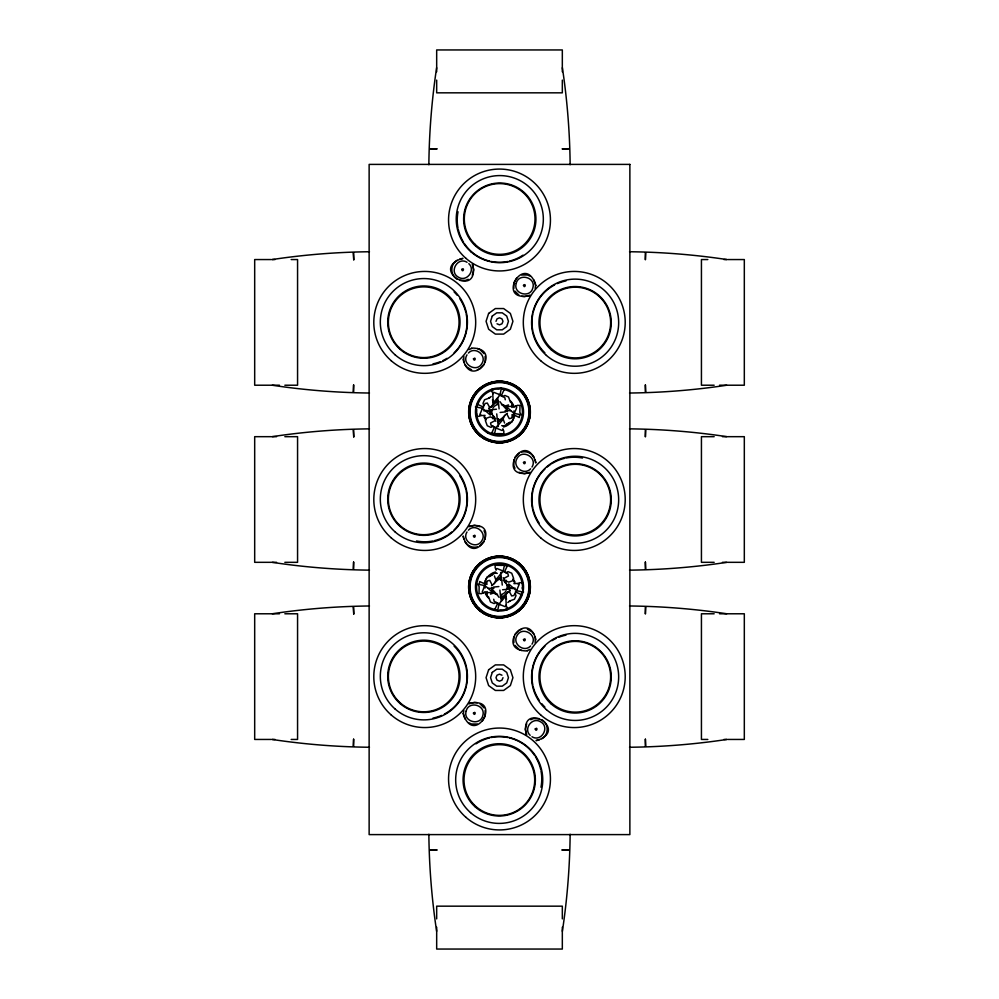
<?xml version="1.0" encoding="UTF-8"?>
<svg xmlns="http://www.w3.org/2000/svg" width="999" height="999" viewBox="0 0 999 999"><rect width="100%" height="100%" fill="white"/><g stroke="black" fill="none" stroke-linecap="round" stroke-linejoin="round"><path stroke-width="1.5" d="M497.29 398.439L497.39 403.933L497.752 401.723M501.71 600.561L501.61 595.067L501.248 597.277M498.314 426.548L498.426 418.856L498.076 421.066M500.686 572.452L500.574 580.144L500.924 577.934M463.823 356.293L463.823 362M485.127 362L485.127 356.293M485.127 539.11L485.127 533.404L484.028 530.744M463.823 710.526L463.449 713.373L464.922 718.88M535.177 288.474L535.551 285.627L534.078 280.12M513.873 459.89L513.873 465.596L514.972 468.256M513.873 637L513.873 642.707M535.177 642.707L535.177 637M511.838 407.442L512.549 404.595L510.826 402.035M487.162 591.558L486.451 594.405L488.174 596.965M497.952 423.077L498.526 420.979L502.572 420.055L496.665 426.735L496.753 428.359L502.16 430.532L503.096 429.283M501.048 575.923L500.474 578.021L496.428 578.945L502.335 572.265L502.247 570.641L496.84 568.468L495.904 569.717M499.999 394.942L501.436 387.912L498.976 389.173L492.082 389.048L491.945 391.558L493.081 393.793M495.816 427.859L494.393 434.877L496.853 433.616L503.746 433.741L503.871 431.231L502.747 429.008M503.184 571.141L504.607 564.123L502.147 565.384L495.254 565.259L495.129 567.769L496.253 569.992M499.001 604.058L497.564 611.088L500.024 609.827L506.918 609.952L507.055 607.442L505.919 605.207M472.29 275.249L473.763 269.742L472.29 264.223M467.008 354.832C461.113 364.21 476.76 373.251 481.943 363.449C487.162 355.269 474.937 345.891 468.381 353.047M496.003 321.328L497.027 318.856L499.5 317.832L501.973 318.856L502.997 321.328L501.973 323.801L499.5 324.825L497.027 323.801M467.008 531.955C461.113 541.333 476.76 550.362 481.943 540.571C487.162 532.392 474.937 523.001 468.381 530.169M531.992 467.045C537.887 457.667 522.24 448.638 517.057 458.429C511.838 466.608 524.063 475.999 530.619 468.831M502.997 677.672L501.973 680.144L499.5 681.168L497.027 680.144L496.003 677.672L497.027 675.199L499.5 674.175L501.973 675.199M531.992 644.168C537.887 634.79 522.24 625.749 517.057 635.551C511.838 643.731 524.063 653.109 530.619 645.953M526.71 723.751L525.237 729.258L526.71 734.777M485.052 415.359L481.056 415.584L479.795 414.647L483.379 406.094L485.214 403.471L487.312 403.047L489.672 407.505M513.948 583.641L517.944 583.416L519.205 584.353L515.621 592.907L513.786 595.529L511.688 595.953L509.328 591.495M501.148 396.054L504.12 389.685L502.36 389.086M494.667 426.735L491.708 433.104L494.293 433.404M504.333 572.265L507.292 565.896L504.707 565.596M497.852 602.946L494.88 609.315L496.64 609.914M493.256 402.734L499.163 396.066L499.075 394.43L493.668 392.27L492.732 393.519L493.256 402.734L497.29 401.81L497.777 398.077M505.744 596.266L499.837 602.934L499.925 604.57L505.332 606.73L506.268 605.481L505.744 596.266L501.71 597.19L501.223 600.923M516.733 277.834L513.873 282.767L513.873 288.474M484.028 364.66L479.982 368.693L477.322 369.792M514.972 457.23L519.018 453.196M484.028 541.77L479.982 545.804M514.972 634.34L519.018 630.307L521.678 629.208M482.267 721.166L485.127 716.233L485.127 710.526M498.239 400.299L491.046 407.03M499.125 420.829L504.782 415.759M499.875 578.171L494.218 583.241M500.761 598.701L507.954 591.97M457.23 260.19C450.049 264.048 450.049 275.424 457.23 279.283M541.77 738.81C548.951 734.952 548.951 723.576 541.77 719.717M489.123 408.416L491.92 406.368L493.481 402.734L492.445 399.812M507.442 413.261L504.645 415.309L503.096 418.943L504.595 423.077M491.558 585.739L494.355 583.691L495.904 580.057L494.405 575.923M509.877 590.584L507.08 592.632L505.519 596.266L506.555 599.188M488.673 398.201L491.233 396.478M507.155 424.587L504.595 426.311L501.748 425.599M491.845 574.413L494.405 572.689L497.252 573.401M507.767 602.522L510.327 600.799M495.017 420.666L490.559 423.014L490.984 425.112L496.803 428.384M503.983 578.334L508.441 575.986L508.016 573.888L502.197 570.616M481.318 415.234L479.095 416.358L476.585 416.233L476.71 409.34L475.449 406.88L482.467 408.304M514.123 407.005L517.47 405.319L519.98 405.444L519.855 412.337L521.116 414.797L514.098 413.374M484.877 591.995L481.53 593.681L479.021 593.556L479.145 586.663L477.884 584.203L484.902 585.626M517.682 583.766L519.905 582.642L522.415 582.767L522.939 585.089L522.09 588.011L523.551 592.12L516.533 590.696M502.547 396.553L504.895 395.442L508.528 397.003L510.452 402.197M493.281 426.236L490.921 427.347L487.287 425.799L485.377 420.591L486.113 418.356L490.247 416.858L493.881 418.406L495.929 421.203M505.719 572.764L508.079 571.653L511.713 573.201L513.623 578.409L512.887 580.644L508.753 582.142L505.119 580.594L503.071 577.797M496.453 602.447L494.105 603.558L490.472 601.997L488.548 596.803M468.256 279.283L465.596 280.394L459.89 280.394M530.032 295.18L524.525 296.653L521.678 296.278M530.269 295.579C494.268 303.221 524.637 250.624 536.026 285.627M468.968 349.6L471.615 348.501M530.032 472.29L524.525 473.763L519.018 472.29M530.269 472.702C494.268 480.332 524.637 427.734 536.026 462.737M468.731 526.298C504.732 518.668 474.363 571.266 462.974 536.263M468.968 526.71L474.475 525.237L479.982 526.71M527.385 650.499L530.032 649.4M468.731 703.421C504.732 695.779 474.363 748.376 462.974 713.373M468.968 703.82L474.475 702.347L477.322 702.722M530.744 719.717L533.404 718.606L539.11 718.606M508.503 404.907L505.581 405.944L501.948 404.383L499.9 401.586M490.497 594.093L493.419 593.056L497.052 594.617L499.1 597.414M489.735 397.864L484.54 399.787L482.979 403.409L484.09 405.769M506.83 423.813L512.037 421.903L513.586 418.269L511.913 414.735M492.17 575.187L486.963 577.097L485.414 580.731L487.087 584.265M509.265 601.136L514.46 599.213L516.021 595.591L514.91 593.231M491.471 410.926L483.778 410.801M507.529 588.074L515.222 588.199M492.844 418.768L494.567 417.27L489.51 411.613M506.156 580.232L504.433 581.73L509.49 587.387M462.737 258.242C427.734 269.63 480.332 300 472.702 263.986M459.89 259.091L462.737 258.716M521.678 274.975L527.385 274.975L530.032 276.074M471.503 348.039C504.87 347.964 471.54 391.396 462.974 359.141M521.678 452.085C526.386 450.861 531.618 453.022 534.078 457.23M477.322 546.915C472.614 548.139 467.382 545.978 464.922 541.77M527.497 650.961C494.13 651.036 527.46 607.604 536.026 639.86M477.322 724.025L471.615 724.025L468.968 722.926M536.263 740.284L539.11 739.909M536.263 740.759C571.266 729.37 518.668 699 526.298 735.014M489.522 409.915L496.441 409.228M500.137 412.45L505.669 411.9M493.331 587.1L498.863 586.55M502.559 589.772L509.478 589.085M507.217 410.664L506.306 406.618L511.513 406.331M481.968 409.24L483.591 409.153L490.272 415.06L489.348 411.014M485.614 410.527L487.25 410.439M511.75 588.561L513.386 588.473M517.032 589.76L515.409 589.847L508.728 583.94L509.652 587.986M487.487 592.669L492.694 592.382L491.783 588.336M271.441 259.553L254.683 259.553L254.683 385.214L271.441 385.214M275.062 259.553L272.128 259.553A702.459 702.459 0 0 1 369.468 251.748M291.171 259.553L297.565 259.553L297.565 385.214L284.84 385.214M707.829 259.553L701.435 259.553L701.435 385.214L714.16 385.214M723.938 259.553L726.872 259.553A702.459 702.459 0 0 0 629.532 251.748M727.559 259.553L744.317 259.553L744.317 385.214L727.559 385.214M279.458 385.214L272.128 385.214A702.459 702.459 0 0 0 369.468 393.019M719.542 385.214L726.872 385.214A702.459 702.459 0 0 1 629.532 393.019M271.441 436.675L254.683 436.675L254.683 562.325L271.441 562.325M276.536 436.675L272.128 436.675A702.459 702.459 0 0 1 369.468 428.858M284.84 436.675L297.565 436.675L297.565 562.325L284.84 562.325M714.16 436.675L701.435 436.675L701.435 562.325L714.16 562.325M722.464 436.675L726.872 436.675A702.459 702.459 0 0 0 629.532 428.858M727.559 436.675L744.317 436.675L744.317 562.325L727.559 562.325M276.536 562.325L272.128 562.325A702.459 702.459 0 0 0 369.468 570.142M722.464 562.325L726.872 562.325A702.459 702.459 0 0 1 629.532 570.142M271.441 613.786L254.683 613.786L254.683 739.447L271.441 739.447M279.458 613.786L272.128 613.786A702.459 702.459 0 0 1 369.468 605.981M284.84 613.786L297.565 613.786L297.565 739.447L291.171 739.447M714.16 613.786L701.435 613.786L701.435 739.447L707.829 739.447M719.542 613.786L726.872 613.786A702.459 702.459 0 0 0 629.532 605.981M727.559 613.786L744.317 613.786L744.317 739.447L727.559 739.447M275.062 739.447L272.128 739.447A702.459 702.459 0 0 0 369.468 747.252M723.938 739.447L726.872 739.447A702.459 702.459 0 0 1 629.532 747.252M510.589 410.651L505.094 410.764L507.305 411.113M488.411 588.349L493.906 588.236L491.695 587.887M467.045 262.275C457.667 256.381 448.638 272.028 458.429 277.198C466.608 282.43 475.999 270.192 468.831 263.649M477.322 348.501L479.982 349.6L484.028 353.634M471.615 369.792L466.683 366.945L464.922 364.66M527.385 629.208L532.317 632.055L534.078 634.34M521.678 650.499L519.018 649.4L514.972 645.366M531.955 736.725C541.333 742.619 550.362 726.972 540.571 721.802C532.392 716.57 523.001 728.808 530.169 735.351M499.013 394.405L504.845 397.689L505.269 399.775M499.987 604.595L494.155 601.311L493.731 599.225M512.974 414.523L519.343 417.482L519.642 414.897M483.591 407.155L477.222 404.195L476.935 406.78M515.409 591.845L521.778 594.805L522.065 592.22M486.026 584.477L479.657 581.518L479.358 584.103M515.521 406.094L516.77 407.03L515.996 409.528L511.351 418.206L509.253 418.631L506.905 414.173M506.306 406.618L512.974 412.525L514.61 412.437L513.886 410.989M492.694 592.382L486.026 586.475L484.39 586.563L482.23 591.97L483.479 592.907M519.018 295.18L514.972 291.134M479.982 703.82L484.028 707.866M507.067 410.065L501.998 404.408M491.933 588.935L497.002 594.592M484.016 417.082L485.739 419.642M513.261 579.358L514.985 581.918M492.095 584.827L489.747 580.369L487.649 580.794L484.378 586.613L485.114 588.011M535.177 459.89L535.551 462.737M463.449 536.263L463.823 539.11M498.389 401.985L499.088 408.903M496.74 413.898L497.29 419.43M501.71 579.57L502.26 585.102M499.912 590.097L500.611 597.015M562.325 66.708L562.325 49.95L436.675 49.95L436.675 66.708M562.325 71.791L562.325 67.395A702.459 702.459 0 0 1 570.142 164.735M562.325 80.107L562.325 92.832L436.675 92.832L436.675 80.107M562.325 918.893L562.325 906.168L436.675 906.168L436.675 918.893M562.325 927.209L562.325 931.605A702.459 702.459 0 0 0 570.142 834.265M562.325 932.292L562.325 949.05L436.675 949.05L436.675 932.292M436.675 71.791L436.675 67.395A702.459 702.459 0 0 0 428.858 164.735M436.675 927.209L436.675 931.605A702.459 702.459 0 0 1 428.858 834.265M476.011 743.83A42.295 42.295 0 0 1 489.797 737.824M491.246 737.512A42.295 42.295 0 0 1 507.754 737.512M509.203 737.824A42.295 42.295 0 0 1 534.665 755.494M535.464 756.743A42.295 42.295 0 0 1 540.659 769.292M540.971 770.741A42.295 42.295 0 0 1 540.971 787.237M465.909 509.203A42.295 42.295 0 0 1 454.108 529.945M451.835 531.98A42.295 42.295 0 0 1 448.239 534.665M446.99 535.464A42.295 42.295 0 0 1 434.44 540.659M432.992 540.971A42.295 42.295 0 0 1 416.496 540.971M459.902 476.011A42.295 42.295 0 0 1 465.909 489.797M466.221 491.246A42.295 42.295 0 0 1 466.221 507.754M522.989 255.17A42.295 42.295 0 0 1 509.203 261.176M507.754 261.488A42.295 42.295 0 0 1 491.246 261.488M489.797 261.176A42.295 42.295 0 0 1 464.335 243.506M463.536 242.257A42.295 42.295 0 0 1 458.341 229.708M458.029 228.259A42.295 42.295 0 0 1 458.029 211.763M465.909 686.313A42.295 42.295 0 0 1 444.38 714.073M441.633 715.384A42.295 42.295 0 0 1 432.992 718.094M454.108 646.178A42.295 42.295 0 0 1 465.909 666.92M466.221 668.368A42.295 42.295 0 0 1 466.221 684.864M544.892 707.055A42.295 42.295 0 0 1 541.783 703.708M539.098 700.112A42.295 42.295 0 0 1 533.091 686.313M532.779 684.864A42.295 42.295 0 0 1 544.892 646.178M552.01 640.646A42.295 42.295 0 0 1 555.981 638.473M558.778 637.262A42.295 42.295 0 0 1 566.008 635.139M544.892 352.822A42.295 42.295 0 0 1 533.091 332.08M532.779 330.632A42.295 42.295 0 0 1 532.779 314.136M533.091 312.687A42.295 42.295 0 0 1 554.62 284.927M557.367 283.616A42.295 42.295 0 0 1 566.008 280.906M539.098 522.989A42.295 42.295 0 0 1 533.091 509.203M532.779 507.754A42.295 42.295 0 0 1 532.779 491.246M533.091 489.797A42.295 42.295 0 0 1 544.892 469.055M547.165 467.02A42.295 42.295 0 0 1 550.761 464.335M552.01 463.536A42.295 42.295 0 0 1 564.56 458.341M566.008 458.029A42.295 42.295 0 0 1 582.504 458.029M466.221 314.136A42.295 42.295 0 0 1 454.108 352.822M446.99 358.354A42.295 42.295 0 0 1 443.019 360.527M440.222 361.738A42.295 42.295 0 0 1 432.992 363.861M454.108 291.945A42.295 42.295 0 0 1 457.217 295.292M459.902 298.888A42.295 42.295 0 0 1 465.909 312.687M501.486 419.418A7.667 7.667 0 0 1 497.514 419.418M495.666 418.656A7.667 7.667 0 0 1 492.857 415.846M492.095 413.998A7.667 7.667 0 0 1 492.095 410.027M492.857 408.179A7.667 7.667 0 0 1 497.514 404.607M501.486 404.607A7.667 7.667 0 0 1 503.334 405.369M506.143 408.179A7.667 7.667 0 0 1 506.905 410.027M502.497 389.273A22.94 22.94 0 0 1 522.39 413.511A22.94 22.94 0 0 1 499.5 434.94A22.94 22.94 0 0 1 476.61 413.511M477.784 404.645A22.94 22.94 0 0 1 493.568 389.86M514.535 416.046A15.572 15.572 0 0 1 503.533 427.048M486.014 419.792A15.572 15.572 0 0 1 484.465 416.046M510.514 400.999A15.572 15.572 0 0 1 514.135 406.693M509.752 422.265A14.498 14.498 0 0 1 503.246 426.011M512.05 404.77A14.498 14.498 0 0 1 513.124 407.055M488.936 409.178A10.939 10.939 0 0 1 490.022 406.543M506.143 590.821A7.667 7.667 0 0 1 501.486 594.393M497.514 594.393A7.667 7.667 0 0 1 495.666 593.631M492.857 590.821A7.667 7.667 0 0 1 492.095 588.973M497.514 579.582A7.667 7.667 0 0 1 501.486 579.582M503.334 580.344A7.667 7.667 0 0 1 506.143 583.154M506.905 585.002A7.667 7.667 0 0 1 506.905 588.973M521.216 594.355A22.94 22.94 0 0 1 505.432 609.14M496.503 609.727A22.94 22.94 0 0 1 476.61 585.489A22.94 22.94 0 0 1 499.5 564.06A22.94 22.94 0 0 1 522.39 585.489M488.486 598.001A15.572 15.572 0 0 1 484.865 592.307M484.465 582.954A15.572 15.572 0 0 1 495.467 571.952M512.986 579.208A15.572 15.572 0 0 1 514.535 582.954M486.95 594.23A14.498 14.498 0 0 1 485.876 591.945M489.248 576.735A14.498 14.498 0 0 1 495.754 572.989M510.064 589.822A10.939 10.939 0 0 1 508.978 592.457M353.621 384.977L353.434 392.083L353.621 384.977M353.621 562.1L353.434 569.205L353.621 562.1M353.621 739.21L353.434 746.315L353.621 739.21M645.566 252.685L645.379 259.79L645.554 252.685M645.566 429.795L645.379 436.9L645.554 429.795M645.566 606.917L645.379 614.023L645.554 606.917M436.9 148.876L429.795 148.714L436.9 148.876M562.1 849.987L569.205 850.299L562.1 849.987M461.7 269.455C463.012 273.564 464.897 266.571 461.7 269.455M473.439 358.866C474.75 362.962 476.623 355.981 473.439 358.866M473.439 535.976C474.75 540.084 476.623 533.091 473.439 535.976M516.196 283.391C512.937 293.981 530.394 298.651 532.854 287.862C536.113 277.272 518.656 272.59 516.196 283.391M466.146 711.138C462.887 721.728 480.344 726.41 482.804 715.609C486.063 705.019 468.606 700.349 466.146 711.138M523.488 285.352C524.8 289.448 526.673 282.455 523.488 285.352M473.439 713.099C474.75 717.195 476.623 710.202 473.439 713.099M523.488 462.462C524.8 466.558 526.673 459.565 523.488 462.462M523.488 639.572C524.8 643.681 526.673 636.688 523.488 639.572M535.227 728.983C536.538 733.079 538.411 726.086 535.227 728.983M488.636 313.424L486.063 321.328L488.636 329.22L495.354 334.103L503.646 334.103L510.364 329.22L512.937 321.328L510.364 313.424L503.646 308.554L495.354 308.554L488.636 313.424M492.27 316.071L490.559 321.328L492.27 326.586L496.74 329.832L502.26 329.832L506.73 326.586L508.441 321.328L506.73 316.071L502.26 312.824L496.74 312.824L492.27 316.071M488.636 669.78L486.063 677.672L488.636 685.576L495.354 690.446L503.646 690.446L510.364 685.576L512.937 677.672L510.364 669.78L503.646 664.897L495.354 664.897L488.636 669.78M492.27 672.414L490.559 677.672L492.27 682.929L496.74 686.176L502.26 686.176L506.73 682.929L508.441 677.672L506.73 672.414L502.26 669.168L496.74 669.168L492.27 672.414M569.205 148.714L562.1 148.876L569.205 148.701M353.746 259.79L353.434 252.685L353.746 259.79M645.379 384.977L645.554 392.083L645.379 384.977M353.746 436.9L353.434 429.795L353.746 436.9M645.379 562.1L645.554 569.205L645.379 562.1M353.746 614.01L353.434 606.917L353.746 614.01M645.379 739.21L645.554 746.315L645.379 739.21M436.9 849.987L429.795 850.286L436.9 849.987M629.87 164.398L369.131 164.398L369.131 834.602L629.87 834.602L629.87 164.398M465.909 817.294A50.949 50.949 0 0 0 549.462 788.935A50.949 50.949 0 0 0 483.129 730.744A50.949 50.949 0 0 0 465.909 817.294M475.387 807.042A36.139 36.139 0 0 0 534.665 786.912A36.139 36.139 0 0 0 487.599 745.641A36.139 36.139 0 0 0 475.387 807.042M470.504 812.599A43.544 43.544 0 0 0 541.92 788.361A43.544 43.544 0 0 0 485.214 738.636A43.544 43.544 0 0 0 470.504 812.599M474.35 805.019A35.352 35.352 0 0 0 533.491 789.173A35.352 35.352 0 0 0 490.197 745.878A35.352 35.352 0 0 0 474.35 805.019M391.158 537.799A50.949 50.949 0 0 0 474.712 509.44A50.949 50.949 0 0 0 408.366 451.261A50.949 50.949 0 0 0 391.158 537.799M400.037 526.398A36.139 36.139 0 0 0 459.315 506.268A36.139 36.139 0 0 0 412.25 464.997A36.139 36.139 0 0 0 400.037 526.398M395.154 531.955A43.544 43.544 0 0 0 466.583 507.717A43.544 43.544 0 0 0 409.877 457.979A43.544 43.544 0 0 0 395.154 531.955M398.713 524.338A35.352 35.352 0 0 0 457.854 508.491A35.352 35.352 0 0 0 414.56 465.197A35.352 35.352 0 0 0 398.713 524.338M465.909 258.316A50.949 50.949 0 0 0 549.462 229.945A50.949 50.949 0 0 0 483.129 171.766A50.949 50.949 0 0 0 465.909 258.316M475.949 246.316A36.139 36.139 0 0 0 535.227 226.186A36.139 36.139 0 0 0 488.161 184.915A36.139 36.139 0 0 0 475.949 246.316M471.066 251.873A43.544 43.544 0 0 0 542.494 227.635A43.544 43.544 0 0 0 485.789 177.897A43.544 43.544 0 0 0 471.066 251.873M474.662 243.981A35.352 35.352 0 0 0 533.803 228.122A35.352 35.352 0 0 0 490.509 184.827A35.352 35.352 0 0 0 474.662 243.981M391.158 714.922A50.949 50.949 0 0 0 474.712 686.55A50.949 50.949 0 0 0 408.366 628.371A50.949 50.949 0 0 0 391.158 714.922M400.037 703.508A36.139 36.139 0 0 0 459.315 683.378A36.139 36.139 0 0 0 412.25 642.107A36.139 36.139 0 0 0 400.037 703.508M395.154 709.065A43.544 43.544 0 0 0 466.583 684.827A43.544 43.544 0 0 0 409.877 635.102A43.544 43.544 0 0 0 395.154 709.065M398.713 701.448A35.352 35.352 0 0 0 457.854 685.601A35.352 35.352 0 0 0 414.56 642.307A35.352 35.352 0 0 0 398.713 701.448M540.659 714.922A50.949 50.949 0 0 0 624.225 686.55A50.949 50.949 0 0 0 557.879 628.371A50.949 50.949 0 0 0 540.659 714.922M551.298 704.07A36.139 36.139 0 0 0 610.576 683.953A36.139 36.139 0 0 0 563.511 642.669A36.139 36.139 0 0 0 551.298 704.07M546.416 709.64A43.544 43.544 0 0 0 617.832 685.389A43.544 43.544 0 0 0 561.138 635.664A43.544 43.544 0 0 0 546.416 709.64M550.287 701.773A35.352 35.352 0 0 0 609.427 685.926A35.352 35.352 0 0 0 566.133 642.619A35.352 35.352 0 0 0 550.287 701.773M540.659 360.689A50.949 50.949 0 0 0 624.225 332.33A50.949 50.949 0 0 0 557.879 274.138A50.949 50.949 0 0 0 540.659 360.689M551.298 349.85A36.139 36.139 0 0 0 610.576 329.72A36.139 36.139 0 0 0 563.511 288.449A36.139 36.139 0 0 0 551.298 349.85M546.416 355.407A43.544 43.544 0 0 0 617.832 331.168A43.544 43.544 0 0 0 561.138 281.431A43.544 43.544 0 0 0 546.416 355.407M550.287 347.54A35.352 35.352 0 0 0 609.427 331.693A35.352 35.352 0 0 0 566.133 288.399A35.352 35.352 0 0 0 550.287 347.54M540.659 537.799A50.949 50.949 0 0 0 624.225 509.44A50.949 50.949 0 0 0 557.879 451.261A50.949 50.949 0 0 0 540.659 537.799M551.298 526.96A36.139 36.139 0 0 0 610.576 506.83A36.139 36.139 0 0 0 563.511 465.559A36.139 36.139 0 0 0 551.298 526.96M546.416 532.517A43.544 43.544 0 0 0 617.832 508.279A43.544 43.544 0 0 0 561.138 458.553A43.544 43.544 0 0 0 546.416 532.517M550.287 524.65A35.352 35.352 0 0 0 609.427 508.803A35.352 35.352 0 0 0 566.133 465.509A35.352 35.352 0 0 0 550.287 524.65M391.158 360.689A50.949 50.949 0 0 0 474.712 332.33A50.949 50.949 0 0 0 408.366 274.138A50.949 50.949 0 0 0 391.158 360.689M400.037 349.275A36.139 36.139 0 0 0 459.315 329.158A36.139 36.139 0 0 0 412.25 287.874A36.139 36.139 0 0 0 400.037 349.275M395.154 354.845A43.544 43.544 0 0 0 466.583 330.594A43.544 43.544 0 0 0 409.877 280.869A43.544 43.544 0 0 0 395.154 354.845M398.713 347.227A35.352 35.352 0 0 0 457.854 331.381A35.352 35.352 0 0 0 414.56 288.087A35.352 35.352 0 0 0 398.713 347.227M484.203 438.499A30.594 30.594 0 0 0 530.094 412.013A30.594 30.594 0 0 0 484.203 385.514A30.594 30.594 0 0 0 484.203 438.499M484.552 437.912A29.908 29.908 0 0 0 529.408 412.013A29.908 29.908 0 0 0 484.552 386.113A29.908 29.908 0 0 0 484.552 437.912M487.487 432.829A24.038 24.038 0 0 0 523.538 412.013A24.038 24.038 0 0 0 487.487 391.196A24.038 24.038 0 0 0 487.487 432.829M477.784 433.728A30.707 30.707 0 0 0 529.158 419.955A30.707 30.707 0 0 0 491.558 382.355A30.707 30.707 0 0 0 477.784 433.728M484.065 438.736A30.869 30.869 0 0 0 530.369 412.013A30.869 30.869 0 0 0 484.065 385.289A30.869 30.869 0 0 0 484.065 438.736M484.777 437.512A29.446 29.446 0 0 0 528.946 412.013A29.446 29.446 0 0 0 484.777 386.513A29.446 29.446 0 0 0 484.777 437.512M477.897 608.603A30.557 30.557 0 0 0 529.02 594.892A30.557 30.557 0 0 0 491.595 557.467A30.557 30.557 0 0 0 477.897 608.603M478.359 608.129A29.908 29.908 0 0 0 528.384 594.73A29.908 29.908 0 0 0 491.758 558.104A29.908 29.908 0 0 0 478.359 608.129M482.505 603.983A24.038 24.038 0 0 0 522.714 593.206A24.038 24.038 0 0 0 493.281 563.773A24.038 24.038 0 0 0 482.505 603.983M484.09 613.686A30.819 30.819 0 0 0 530.319 586.987A30.819 30.819 0 0 0 484.09 560.289A30.819 30.819 0 0 0 484.09 613.686M477.672 608.816A30.869 30.869 0 0 0 529.308 594.979A30.869 30.869 0 0 0 491.508 557.18A30.869 30.869 0 0 0 477.672 608.816M478.683 607.804A29.446 29.446 0 0 0 527.934 594.605A29.446 29.446 0 0 0 491.883 558.553A29.446 29.446 0 0 0 478.683 607.804"/></g></svg>
